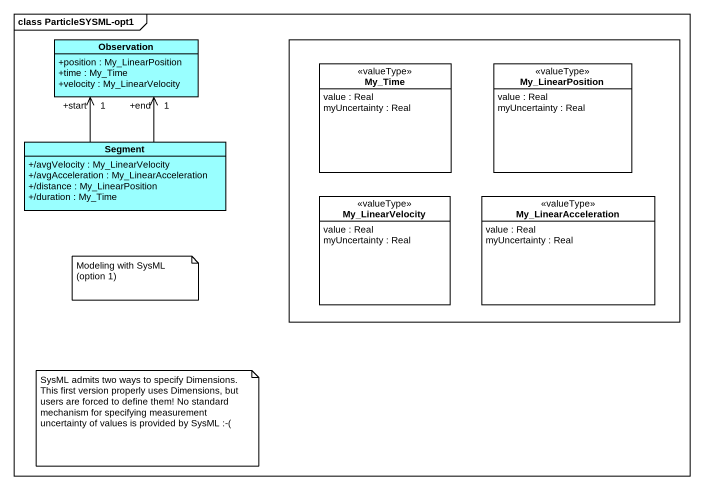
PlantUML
@startuml
mainframe class ParticleSYSML-opt1
hide circle
hide empty members
skinparam classAttributeIconSize 0
class Observation #99FFFF {
  +position : My_LinearPosition
  +time : My_Time
  +velocity : My_LinearVelocity
}
rectangle " " as rectangle1 {
  class My_Time <<valueType>> {
    value : Real
    myUncertainty : Real
  }
  class My_LinearPosition <<valueType>> {
    value : Real
    myUncertainty : Real
  }
  class My_LinearVelocity <<valueType>> {
    value : Real
    myUncertainty : Real
  }
  class My_LinearAcceleration <<valueType>> {
    value : Real
    myUncertainty : Real
  }
}
class Segment #99FFFF {
  +/avgVelocity : My_LinearVelocity
  +/avgAcceleration : My_LinearAcceleration
  +/distance : My_LinearPosition
  +/duration : My_Time
}
Segment -up-> "+end\n1" Observation
Segment -up-> "+start\n1" Observation
note as N1
  Modeling with SysML (option 1)
end note
note as N2
  SysML admits two ways to specify Dimensions. This first version properly uses Dimensions, but users are forced to define them! No standard mechanism for specifying measurement uncertainty of values is provided by SysML :-(
end note
@enduml
